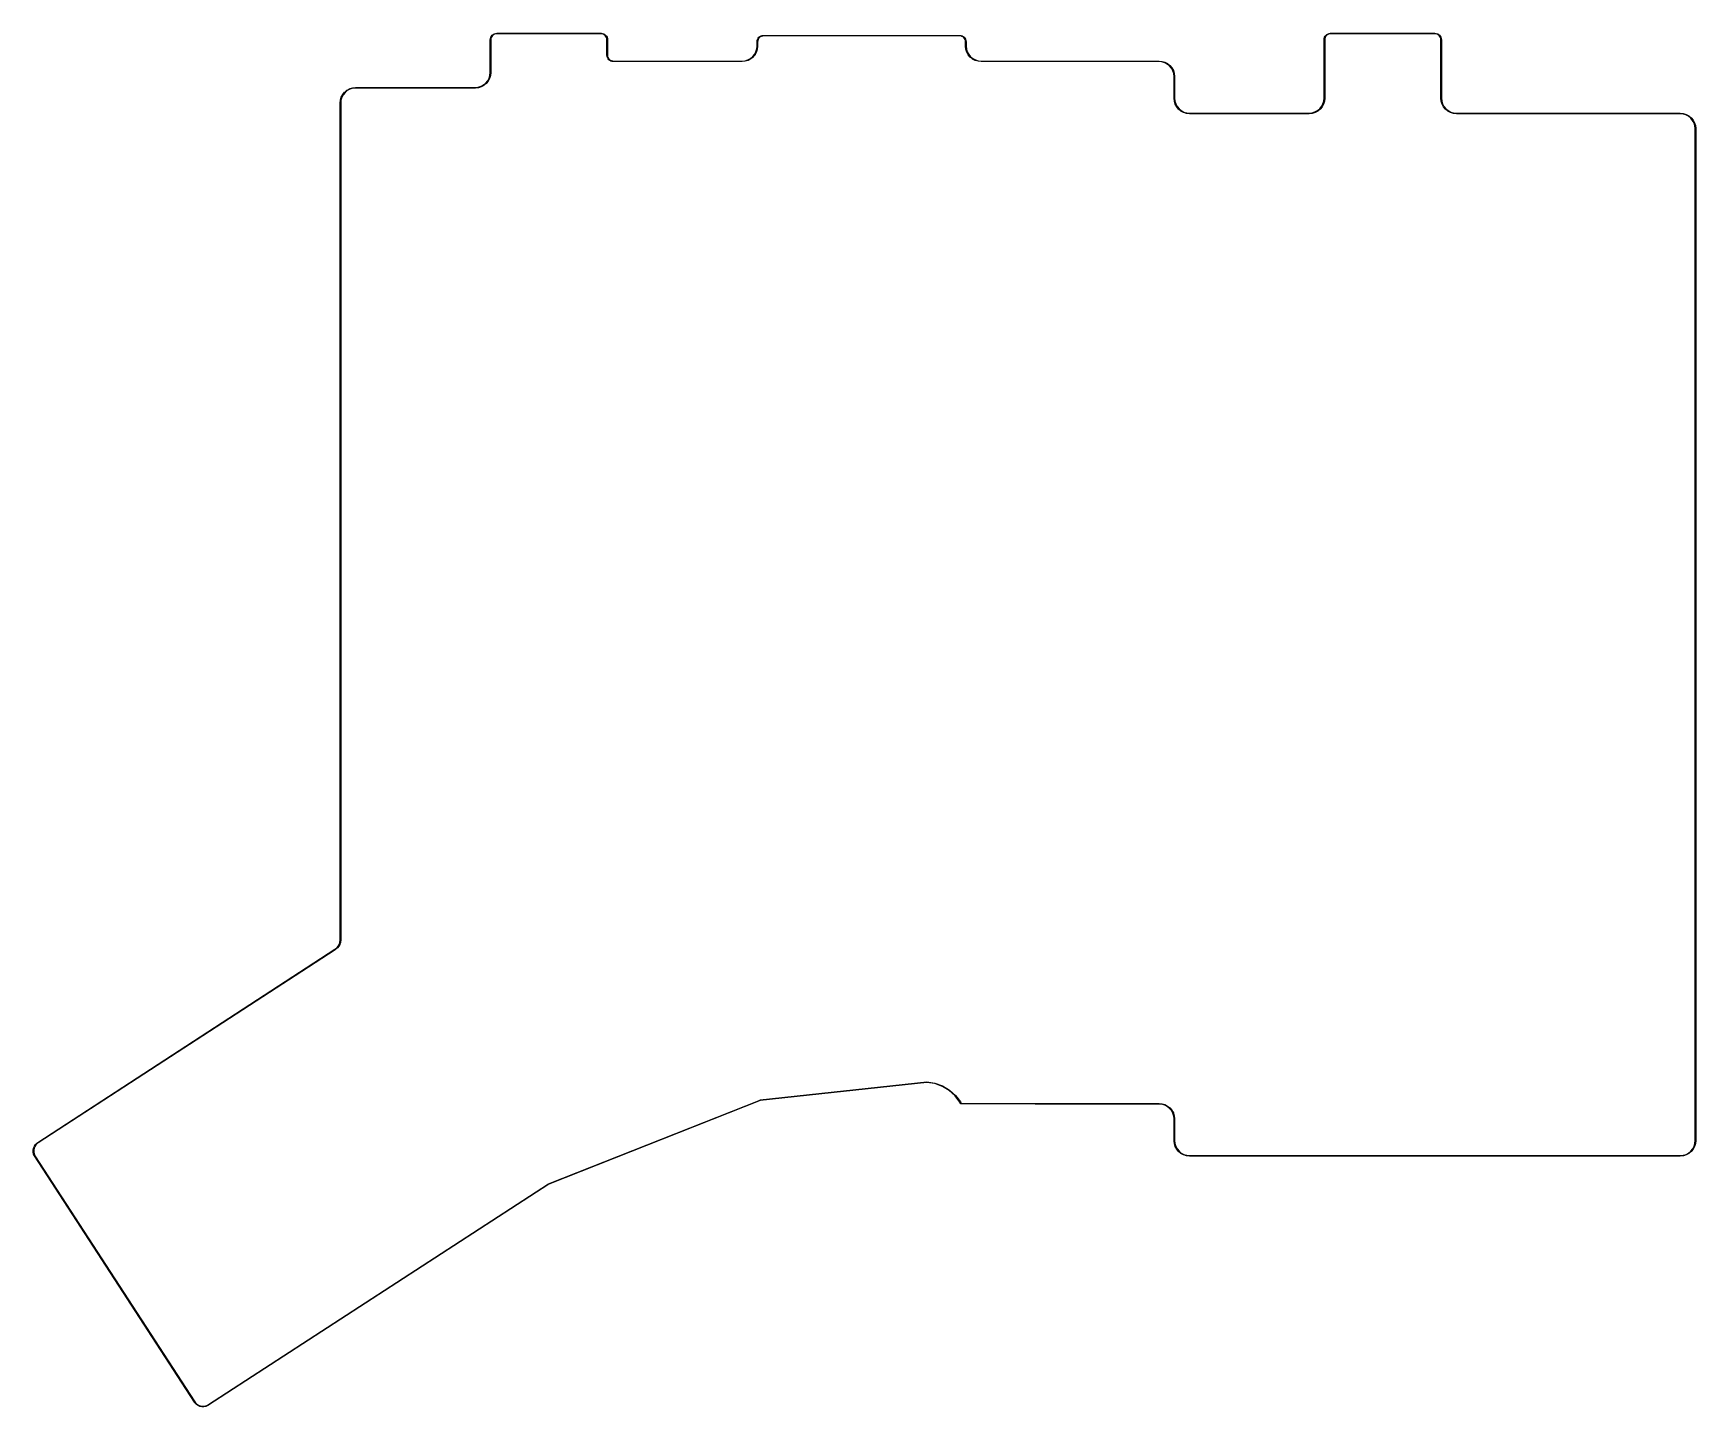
# Model space of a CAD drawing. Extents: x 217 to 369, y -184 to -59.
import ezdxf

# ---------------------------------------------------------------- set-up
doc = ezdxf.new("R2010")
doc.units = 0
doc.layers.add('BLACK', color=7, linetype='CONTINUOUS')

msp = doc.modelspace()

# ---------------------------------------------------------------- linework, layer by layer
at = {"layer": 'BLACK', "linetype": 'CONTINUOUS'}
for p, q in [((258.686, -59.3178), (258.718, -59.211)), ((258.718, -59.2107), (258.719, -59.2085)), ((258.718, -59.211), (258.718, -59.2107)), ((258.719, -59.2085), (258.72, -59.2065)), ((258.72, -59.2065), (258.772, -59.108)), ((258.765, -59.2278), (258.735, -59.3299)), ((258.815, -59.1336), (258.765, -59.2278)), ((258.772, -59.108), (258.773, -59.1077)), ((258.773, -59.1077), (258.774, -59.1058)), ((258.774, -59.1058), (258.775, -59.1039)), ((258.775, -59.1039), (258.846, -59.0175)), ((258.883, -59.051), (258.815, -59.1336)), ((258.846, -59.0172), (258.847, -59.0157)), ((258.846, -59.0175), (258.846, -59.0172)), ((258.846, -59.0175), (258.846, -59.0175)), ((258.846, -59.0175), (258.846, -59.0175)), ((258.847, -59.0157), (258.849, -59.014)), ((258.849, -59.014), (258.935, -58.9429)), ((258.965, -58.983), (258.883, -59.051)), ((258.935, -58.9427), (258.937, -58.9415)), ((258.935, -58.9429), (258.935, -58.9427)), ((258.935, -58.9429), (258.935, -58.9429)), ((258.935, -58.9429), (258.935, -58.9429)), ((258.937, -58.9415), (258.939, -58.9402)), ((258.939, -58.9402), (259.037, -58.8872)), ((259.059, -58.9323), (258.965, -58.983)), ((259.037, -58.887), (259.04, -58.8861)), ((259.037, -58.8872), (259.037, -58.887)), ((259.037, -58.8872), (259.037, -58.8872)), ((259.037, -58.8872), (259.037, -58.8872)), ((259.04, -58.8861), (259.042, -58.8853)), ((259.042, -58.8853), (259.148, -58.8523)), ((259.161, -58.9008), (259.059, -58.9323)), ((259.148, -58.8523), (259.149, -58.8522)), ((259.149, -58.8522), (259.151, -58.8518)), ((259.151, -58.8518), (259.153, -58.8513)), ((259.153, -58.8513), (259.264, -58.8397)), ((259.268, -58.8895), (259.161, -58.9008)), ((259.264, -58.8397), (259.264, -58.8396)), ((259.264, -58.8396), (259.265, -58.8396)), ((259.265, -58.8396), (259.266, -58.8395)), ((259.266, -58.8395), (259.269, -58.8395)), ((259.271, -58.8895), (259.268, -58.8895)), ((259.269, -58.8395), (259.269, -58.8395)), ((259.269, -58.8395), (268.797, -58.8395)), ((268.794, -58.8895), (259.271, -58.8895)), ((268.902, -58.9), (268.794, -58.8895)), ((268.797, -58.8395), (268.798, -58.8396)), ((268.798, -58.8396), (268.798, -58.8396)), ((268.798, -58.8396), (268.909, -58.8505)), ((269.004, -58.9308), (268.902, -58.9)), ((268.909, -58.8505), (268.909, -58.8505)), ((268.909, -58.8505), (268.912, -58.851)), ((268.912, -58.851), (268.914, -58.8515)), ((268.914, -58.8515), (269.021, -58.8837)), ((269.098, -58.9809), (269.004, -58.9308)), ((269.021, -58.8837), (269.021, -58.8838)), ((269.021, -58.8838), (269.023, -58.8847)), ((269.023, -58.8847), (269.025, -58.8855)), ((269.025, -58.8855), (269.123, -58.9379)), ((269.18, -59.0483), (269.098, -58.9809)), ((269.123, -58.9379), (269.124, -58.9381)), ((269.124, -58.9381), (269.126, -58.9394)), ((269.126, -58.9394), (269.128, -58.9406)), ((269.128, -58.9406), (269.214, -59.0111)), ((269.248, -59.1305), (269.18, -59.0483)), ((269.214, -59.0111), (269.214, -59.0111)), ((269.214, -59.0111), (269.214, -59.0111)), ((269.214, -59.0111), (269.214, -59.0113)), ((269.214, -59.0113), (269.216, -59.0129)), ((269.216, -59.0129), (269.217, -59.0145)), ((269.217, -59.0145), (269.289, -59.1005)), ((269.299, -59.2243), (269.248, -59.1305)), ((269.289, -59.1005), (269.289, -59.1005)), ((269.289, -59.1005), (269.289, -59.1005)), ((269.289, -59.1005), (269.289, -59.1008)), ((269.289, -59.1008), (269.29, -59.1027)), ((269.29, -59.1027), (269.291, -59.1045)), ((269.291, -59.1045), (269.344, -59.2026)), ((269.331, -59.3261), (269.299, -59.2243)), ((269.344, -59.2026), (269.344, -59.2026)), ((269.344, -59.2026), (269.344, -59.2026)), ((269.344, -59.2026), (269.345, -59.203)), ((269.345, -59.203), (269.345, -59.2051)), ((269.345, -59.2051), (269.346, -59.2071)), ((269.346, -59.2071), (269.379, -59.3137)), ((283.159, -59.2944), (283.23, -59.208)), ((283.267, -59.2415), (283.199, -59.3241)), ((283.23, -59.2077), (283.231, -59.2062)), ((283.23, -59.208), (283.23, -59.2077)), ((283.23, -59.208), (283.23, -59.208)), ((283.23, -59.208), (283.23, -59.208)), ((283.231, -59.2062), (283.233, -59.2045)), ((283.233, -59.2045), (283.319, -59.1334)), ((283.349, -59.1735), (283.267, -59.2415)), ((283.319, -59.1332), (283.321, -59.132)), ((283.319, -59.1334), (283.319, -59.1332)), ((283.319, -59.1334), (283.319, -59.1334)), ((283.319, -59.1334), (283.319, -59.1334)), ((283.321, -59.132), (283.323, -59.1307)), ((283.323, -59.1307), (283.421, -59.0777)), ((283.443, -59.1228), (283.349, -59.1735)), ((283.421, -59.0775), (283.424, -59.0766)), ((283.421, -59.0777), (283.421, -59.0775)), ((283.421, -59.0777), (283.421, -59.0777)), ((283.421, -59.0777), (283.421, -59.0777)), ((283.424, -59.0766), (283.426, -59.0758)), ((283.426, -59.0758), (283.532, -59.0428)), ((283.545, -59.0913), (283.443, -59.1228)), ((283.532, -59.0428), (283.533, -59.0427)), ((283.533, -59.0427), (283.535, -59.0423)), ((283.535, -59.0423), (283.537, -59.0418)), ((283.537, -59.0418), (283.648, -59.0302)), ((283.652, -59.08), (283.545, -59.0913)), ((283.648, -59.0302), (283.648, -59.0301)), ((283.648, -59.0301), (283.649, -59.0301)), ((283.649, -59.0301), (283.65, -59.03)), ((283.65, -59.03), (283.653, -59.03)), ((283.655, -59.08), (283.652, -59.08)), ((283.653, -59.03), (283.653, -59.03)), ((283.653, -59.03), (301.563, -59.03)), ((301.56, -59.08), (283.655, -59.08)), ((301.668, -59.0905), (301.56, -59.08)), ((301.563, -59.03), (301.564, -59.0301)), ((301.564, -59.0301), (301.564, -59.0301)), ((301.564, -59.0301), (301.675, -59.041)), ((301.77, -59.1213), (301.668, -59.0905)), ((301.675, -59.041), (301.675, -59.041)), ((301.675, -59.041), (301.678, -59.0415)), ((301.678, -59.0415), (301.68, -59.042)), ((301.68, -59.042), (301.787, -59.0742)), ((301.864, -59.1714), (301.77, -59.1213)), ((301.787, -59.0742), (301.787, -59.0743)), ((301.787, -59.0743), (301.789, -59.0752)), ((301.789, -59.0752), (301.791, -59.076)), ((301.791, -59.076), (301.889, -59.1284)), ((301.946, -59.2388), (301.864, -59.1714)), ((301.889, -59.1284), (301.89, -59.1286)), ((301.89, -59.1286), (301.892, -59.1299)), ((301.892, -59.1299), (301.894, -59.1311)), ((301.894, -59.1311), (301.98, -59.2016)), ((302.014, -59.321), (301.946, -59.2388)), ((301.98, -59.2016), (301.98, -59.2016)), ((301.98, -59.2016), (301.98, -59.2016)), ((301.98, -59.2016), (301.98, -59.2018)), ((301.98, -59.2018), (301.982, -59.2034)), ((301.982, -59.2034), (301.983, -59.205)), ((301.983, -59.205), (302.055, -59.291)), ((334.886, -59.3178), (334.918, -59.211)), ((334.918, -59.2107), (334.919, -59.2085)), ((334.918, -59.211), (334.918, -59.2107)), ((334.919, -59.2085), (334.92, -59.2065)), ((334.92, -59.2065), (334.972, -59.108)), ((334.965, -59.2278), (334.935, -59.3299)), ((335.015, -59.1336), (334.965, -59.2278)), ((334.972, -59.108), (334.973, -59.1077)), ((334.973, -59.1077), (334.974, -59.1058)), ((334.974, -59.1058), (334.975, -59.1039)), ((334.975, -59.1039), (335.046, -59.0175)), ((335.083, -59.051), (335.015, -59.1336)), ((335.046, -59.0172), (335.047, -59.0157)), ((335.046, -59.0175), (335.046, -59.0172)), ((335.046, -59.0175), (335.046, -59.0175)), ((335.046, -59.0175), (335.046, -59.0175)), ((335.047, -59.0157), (335.049, -59.014)), ((335.049, -59.014), (335.135, -58.9429)), ((335.165, -58.983), (335.083, -59.051)), ((335.135, -58.9427), (335.137, -58.9415)), ((335.135, -58.9429), (335.135, -58.9427)), ((335.135, -58.9429), (335.135, -58.9429)), ((335.135, -58.9429), (335.135, -58.9429)), ((335.137, -58.9415), (335.139, -58.9402)), ((335.139, -58.9402), (335.237, -58.8872)), ((335.259, -58.9323), (335.165, -58.983)), ((335.237, -58.887), (335.24, -58.8861)), ((335.237, -58.8872), (335.237, -58.887)), ((335.237, -58.8872), (335.237, -58.8872)), ((335.237, -58.8872), (335.237, -58.8872)), ((335.24, -58.8861), (335.242, -58.8853)), ((335.242, -58.8853), (335.348, -58.8523)), ((335.361, -58.9008), (335.259, -58.9323)), ((335.348, -58.8523), (335.349, -58.8522)), ((335.349, -58.8522), (335.351, -58.8518)), ((335.351, -58.8518), (335.353, -58.8513)), ((335.353, -58.8513), (335.464, -58.8397)), ((335.468, -58.8895), (335.361, -58.9008)), ((335.464, -58.8397), (335.464, -58.8396)), ((335.464, -58.8396), (335.465, -58.8396)), ((335.465, -58.8396), (335.466, -58.8395)), ((335.466, -58.8395), (335.469, -58.8395)), ((335.471, -58.8895), (335.468, -58.8895)), ((335.469, -58.8395), (335.469, -58.8395)), ((335.469, -58.8395), (344.997, -58.8395)), ((344.994, -58.8895), (335.471, -58.8895)), ((345.102, -58.9), (344.994, -58.8895)), ((344.997, -58.8395), (344.998, -58.8396)), ((344.998, -58.8396), (344.998, -58.8396)), ((344.998, -58.8396), (345.109, -58.8505)), ((345.204, -58.9308), (345.102, -58.9)), ((345.109, -58.8505), (345.109, -58.8505)), ((345.109, -58.8505), (345.112, -58.851)), ((345.112, -58.851), (345.114, -58.8515)), ((345.114, -58.8515), (345.221, -58.8837)), ((345.298, -58.9809), (345.204, -58.9308)), ((345.221, -58.8837), (345.221, -58.8838)), ((345.221, -58.8838), (345.223, -58.8847)), ((345.223, -58.8847), (345.225, -58.8855)), ((345.225, -58.8855), (345.323, -58.9379)), ((345.38, -59.0483), (345.298, -58.9809)), ((345.323, -58.9379), (345.324, -58.9381)), ((345.324, -58.9381), (345.326, -58.9394)), ((345.326, -58.9394), (345.328, -58.9406)), ((345.328, -58.9406), (345.414, -59.0111)), ((345.448, -59.1305), (345.38, -59.0483)), ((345.414, -59.0111), (345.414, -59.0111)), ((345.414, -59.0111), (345.414, -59.0111)), ((345.414, -59.0111), (345.414, -59.0113)), ((345.414, -59.0113), (345.416, -59.0129)), ((345.416, -59.0129), (345.417, -59.0145)), ((345.417, -59.0145), (345.489, -59.1005)), ((345.499, -59.2243), (345.448, -59.1305)), ((345.489, -59.1005), (345.489, -59.1005)), ((345.489, -59.1005), (345.489, -59.1005)), ((345.489, -59.1005), (345.489, -59.1008)), ((345.489, -59.1008), (345.49, -59.1027)), ((345.49, -59.1027), (345.491, -59.1045)), ((345.491, -59.1045), (345.544, -59.2026)), ((345.531, -59.3261), (345.499, -59.2243)), ((345.544, -59.2026), (345.544, -59.2026)), ((345.544, -59.2026), (345.544, -59.2026)), ((345.544, -59.2026), (345.545, -59.203)), ((345.545, -59.203), (345.545, -59.2051)), ((345.545, -59.2051), (345.546, -59.2071)), ((345.546, -59.2071), (345.579, -59.3137)), ((258.674, -59.4336), (258.685, -59.3226)), ((258.674, -59.4348), (258.674, -59.4336)), ((258.674, -59.4336), (258.674, -59.4336)), ((258.674, -62.4193), (258.674, -59.4348)), ((258.685, -59.3222), (258.686, -59.32)), ((258.685, -59.3226), (258.685, -59.3222)), ((258.686, -59.32), (258.686, -59.3178)), ((258.735, -59.3299), (258.724, -59.4372)), ((258.724, -59.4372), (258.724, -62.4217)), ((269.342, -59.4334), (269.331, -59.3261)), ((269.342, -59.4361), (269.342, -59.4334)), ((269.342, -60.8342), (269.342, -59.4361)), ((269.342, -59.4361), (269.342, -59.4361)), ((269.379, -59.3137), (269.379, -59.314)), ((269.379, -59.314), (269.38, -59.3163)), ((269.38, -59.3163), (269.38, -59.3185)), ((269.38, -59.3185), (269.392, -59.4294)), ((269.392, -59.4294), (269.392, -59.4297)), ((269.392, -59.4297), (269.392, -59.4308)), ((269.392, -59.4308), (269.392, -59.4319)), ((269.392, -59.4319), (269.392, -59.4347)), ((269.392, -59.4347), (269.392, -59.4348)), ((269.392, -59.4348), (269.392, -60.8329)), ((282.659, -60.9742), (282.829, -60.7667)), ((282.829, -60.7667), (282.954, -60.5303)), ((283, -60.5516), (282.872, -60.7923)), ((282.954, -60.5303), (283.032, -60.274)), ((283.001, -60.5495), (283, -60.5516)), ((283.002, -60.5471), (283.001, -60.5474)), ((283.001, -60.5474), (283.001, -60.5495)), ((283.08, -60.2861), (283.002, -60.5471)), ((283.032, -60.274), (283.058, -60.0063)), ((283.058, -59.6241), (283.069, -59.5131)), ((283.058, -59.6253), (283.058, -59.6241)), ((283.058, -59.6241), (283.058, -59.6241)), ((283.058, -60.0063), (283.058, -59.6253)), ((283.069, -59.5127), (283.07, -59.5105)), ((283.069, -59.5131), (283.069, -59.5127)), ((283.07, -59.5083), (283.102, -59.4015)), ((283.07, -59.5105), (283.07, -59.5083)), ((283.081, -60.2839), (283.08, -60.2861)), ((283.108, -60.0099), (283.081, -60.2813)), ((283.081, -60.2813), (283.081, -60.2816)), ((283.081, -60.2816), (283.081, -60.2839)), ((283.102, -59.4012), (283.103, -59.399)), ((283.102, -59.4015), (283.102, -59.4012)), ((283.103, -59.399), (283.104, -59.397)), ((283.104, -59.397), (283.156, -59.2985)), ((283.119, -59.5204), (283.108, -59.6277)), ((283.108, -59.6277), (283.108, -60.0087)), ((283.108, -60.0087), (283.108, -60.0099)), ((283.108, -60.0099), (283.108, -60.0099)), ((283.149, -59.4183), (283.119, -59.5204)), ((283.199, -59.3241), (283.149, -59.4183)), ((283.156, -59.2985), (283.157, -59.2982)), ((283.157, -59.2982), (283.158, -59.2963)), ((283.158, -59.2963), (283.159, -59.2944)), ((302.065, -59.4148), (302.014, -59.321)), ((302.055, -59.291), (302.055, -59.291)), ((302.055, -59.291), (302.055, -59.291)), ((302.055, -59.291), (302.055, -59.2913)), ((302.055, -59.2913), (302.056, -59.2932)), ((302.056, -59.2932), (302.057, -59.295)), ((302.057, -59.295), (302.11, -59.3931)), ((302.097, -59.5166), (302.065, -59.4148)), ((302.108, -59.6239), (302.097, -59.5166)), ((302.108, -59.6266), (302.108, -59.6239)), ((302.108, -60.0072), (302.108, -59.6266)), ((302.108, -60.0076), (302.108, -60.0072)), ((302.108, -60.0079), (302.108, -60.0076)), ((302.108, -60.0087), (302.108, -60.0079)), ((302.108, -60.0173), (302.108, -60.0087)), ((302.108, -60.0087), (302.108, -60.0087)), ((302.108, -60.0184), (302.108, -60.0173)), ((302.108, -60.0195), (302.108, -60.0184)), ((302.108, -60.0199), (302.108, -60.0195)), ((302.137, -60.291), (302.108, -60.0199)), ((302.11, -59.3931), (302.11, -59.3931)), ((302.11, -59.3931), (302.11, -59.3931)), ((302.11, -59.3931), (302.111, -59.3935)), ((302.111, -59.3935), (302.111, -59.3956)), ((302.111, -59.3956), (302.112, -59.3976)), ((302.112, -59.3976), (302.145, -59.5042)), ((302.137, -60.2932), (302.137, -60.291)), ((302.138, -60.2955), (302.137, -60.2932)), ((302.138, -60.2958), (302.138, -60.2955)), ((302.218, -60.5563), (302.138, -60.2958)), ((302.145, -59.5042), (302.145, -59.5045)), ((302.145, -59.5045), (302.146, -59.5068)), ((302.146, -59.5068), (302.146, -59.509)), ((302.146, -59.509), (302.158, -59.6199)), ((302.158, -59.6199), (302.158, -59.6202)), ((302.158, -59.6202), (302.158, -59.6213)), ((302.158, -59.6213), (302.158, -59.6224)), ((302.158, -59.6224), (302.158, -59.6252)), ((302.158, -59.6252), (302.158, -59.6253)), ((302.158, -59.6253), (302.158, -60.0074)), ((302.158, -60.0074), (302.158, -60.0159)), ((302.158, -60.0159), (302.186, -60.2834)), ((302.186, -60.2834), (302.265, -60.5391)), ((302.219, -60.5583), (302.218, -60.5563)), ((302.22, -60.5604), (302.219, -60.5583)), ((302.22, -60.5607), (302.22, -60.5604)), ((302.35, -60.8006), (302.22, -60.5607)), ((302.265, -60.5391), (302.393, -60.7746)), ((334.874, -59.4336), (334.885, -59.3226)), ((334.874, -59.4348), (334.874, -59.4336)), ((334.874, -59.4336), (334.874, -59.4336)), ((334.874, -64.7688), (334.874, -59.4348)), ((334.885, -59.3222), (334.886, -59.32)), ((334.885, -59.3226), (334.885, -59.3222)), ((334.886, -59.32), (334.886, -59.3178)), ((334.935, -59.3299), (334.924, -59.4372)), ((334.924, -59.4372), (334.924, -64.7712)), ((345.542, -59.4334), (345.531, -59.3261)), ((345.542, -59.4361), (345.542, -59.4334)), ((345.542, -64.7712), (345.542, -59.4361)), ((345.542, -59.4361), (345.542, -59.4361)), ((345.579, -59.3137), (345.579, -59.314)), ((345.579, -59.314), (345.58, -59.3163)), ((345.58, -59.3163), (345.58, -59.3185)), ((345.58, -59.3185), (345.592, -59.4294)), ((345.592, -59.4294), (345.592, -59.4297)), ((345.592, -59.4297), (345.592, -59.4308)), ((345.592, -59.4308), (345.592, -59.4319)), ((345.592, -59.4319), (345.592, -59.4347)), ((345.592, -59.4347), (345.592, -59.4348)), ((345.592, -59.4348), (345.592, -64.7699)), ((269.342, -60.8343), (269.342, -60.8342)), ((269.342, -60.8371), (269.342, -60.8343)), ((269.342, -60.8382), (269.342, -60.8371)), ((269.342, -60.8393), (269.342, -60.8382)), ((269.342, -60.8396), (269.342, -60.8393)), ((269.354, -60.9505), (269.342, -60.8396)), ((269.354, -60.9527), (269.354, -60.9505)), ((269.355, -60.955), (269.354, -60.9527)), ((269.355, -60.9553), (269.355, -60.955)), ((269.388, -61.0619), (269.355, -60.9553)), ((269.389, -61.0639), (269.388, -61.0619)), ((269.389, -61.066), (269.389, -61.0639)), ((269.39, -61.0664), (269.389, -61.066)), ((269.443, -61.1645), (269.39, -61.0664)), ((269.392, -60.8329), (269.392, -60.8356)), ((269.392, -60.8356), (269.403, -60.9429)), ((269.403, -60.9429), (269.435, -61.0447)), ((269.435, -61.0447), (269.486, -61.1385)), ((269.444, -61.1663), (269.443, -61.1645)), ((269.445, -61.1682), (269.444, -61.1663)), ((269.445, -61.1685), (269.445, -61.1682)), ((269.517, -61.2545), (269.445, -61.1685)), ((269.486, -61.1385), (269.553, -61.2207)), ((269.518, -61.256), (269.517, -61.2545)), ((269.52, -61.2577), (269.518, -61.256)), ((269.52, -61.2579), (269.52, -61.2577)), ((269.606, -61.3284), (269.52, -61.2579)), ((269.553, -61.2207), (269.636, -61.2881)), ((269.608, -61.3296), (269.606, -61.3284)), ((269.61, -61.3309), (269.608, -61.3296)), ((269.611, -61.3311), (269.61, -61.3309)), ((269.709, -61.3835), (269.611, -61.3311)), ((269.636, -61.2881), (269.73, -61.3382)), ((269.711, -61.3843), (269.709, -61.3835)), ((269.713, -61.3852), (269.711, -61.3843)), ((269.713, -61.3853), (269.713, -61.3852)), ((269.82, -61.4175), (269.713, -61.3853)), ((269.73, -61.3382), (269.832, -61.369)), ((269.822, -61.418), (269.82, -61.4175)), ((269.825, -61.4185), (269.822, -61.418)), ((269.936, -61.4294), (269.825, -61.4185)), ((269.825, -61.4185), (269.825, -61.4185)), ((269.832, -61.369), (269.94, -61.3795)), ((269.937, -61.4295), (269.936, -61.4294)), ((269.936, -61.4294), (269.936, -61.4294)), ((281.687, -61.4295), (269.937, -61.4295)), ((269.94, -61.3795), (281.686, -61.3795)), ((281.686, -61.3795), (281.694, -61.3795)), ((281.696, -61.4295), (281.687, -61.4295)), ((281.687, -61.4295), (281.687, -61.4295)), ((281.694, -61.3795), (281.962, -61.3514)), ((281.697, -61.4294), (281.696, -61.4295)), ((281.698, -61.4294), (281.697, -61.4294)), ((281.97, -61.4008), (281.698, -61.4293)), ((281.698, -61.4293), (281.698, -61.4294)), ((281.962, -61.3514), (282.218, -61.2722)), ((281.972, -61.4004), (281.97, -61.4008)), ((281.974, -61.3999), (281.972, -61.4004)), ((282.235, -61.3192), (281.974, -61.3998)), ((281.974, -61.3998), (281.974, -61.3999)), ((282.218, -61.2722), (282.453, -61.1448)), ((282.237, -61.3184), (282.235, -61.3192)), ((282.239, -61.3175), (282.237, -61.3184)), ((282.479, -61.1877), (282.239, -61.3173)), ((282.239, -61.3173), (282.239, -61.3175)), ((282.453, -61.1448), (282.659, -60.9742)), ((282.481, -61.1864), (282.479, -61.1877)), ((282.483, -61.1851), (282.481, -61.1864)), ((282.693, -61.0111), (282.483, -61.1849)), ((282.483, -61.1849), (282.483, -61.1851)), ((282.695, -61.0096), (282.693, -61.0111)), ((282.696, -61.0079), (282.695, -61.0096)), ((282.697, -61.0077), (282.696, -61.0079)), ((282.869, -60.7964), (282.697, -61.0077)), ((282.87, -60.7945), (282.869, -60.7964)), ((282.871, -60.7926), (282.87, -60.7945)), ((282.872, -60.7923), (282.871, -60.7926)), ((302.351, -60.8025), (302.35, -60.8006)), ((302.352, -60.8044), (302.351, -60.8025)), ((302.353, -60.8046), (302.352, -60.8044)), ((302.526, -61.0147), (302.353, -60.8046)), ((302.393, -60.7746), (302.563, -60.9809)), ((302.528, -61.0163), (302.526, -61.0147)), ((302.53, -61.0179), (302.528, -61.0163)), ((302.53, -61.0181), (302.53, -61.0179)), ((302.741, -61.1905), (302.53, -61.0181)), ((302.563, -60.9809), (302.771, -61.1502)), ((302.743, -61.1917), (302.741, -61.1905)), ((302.745, -61.193), (302.743, -61.1917)), ((302.745, -61.1932), (302.745, -61.193)), ((302.986, -61.3212), (302.745, -61.1932)), ((302.771, -61.1502), (303.007, -61.2759)), ((302.988, -61.322), (302.986, -61.3212)), ((302.99, -61.3229), (302.988, -61.322)), ((302.99, -61.323), (302.99, -61.3229)), ((303.251, -61.4018), (302.99, -61.323)), ((303.007, -61.2759), (303.264, -61.3533)), ((303.254, -61.4023), (303.251, -61.4018)), ((303.256, -61.4027), (303.254, -61.4023)), ((303.256, -61.4028), (303.256, -61.4027)), ((303.528, -61.4294), (303.256, -61.4028)), ((303.264, -61.3533), (303.531, -61.3795)), ((303.529, -61.4295), (303.528, -61.4294)), ((303.528, -61.4294), (303.528, -61.4294)), ((319.785, -61.4295), (303.529, -61.4295)), ((303.531, -61.3795), (319.787, -61.3795)), ((320.052, -61.4557), (319.785, -61.4295)), ((319.787, -61.3795), (319.788, -61.3796)), ((319.788, -61.3796), (319.788, -61.3796)), ((319.788, -61.3796), (320.06, -61.4062)), ((320.309, -61.5331), (320.052, -61.4557)), ((320.06, -61.4062), (320.06, -61.4063)), ((320.06, -61.4063), (320.062, -61.4067)), ((320.062, -61.4067), (320.065, -61.4072)), ((320.065, -61.4072), (320.326, -61.486)), ((320.545, -61.6588), (320.309, -61.5331)), ((320.326, -61.486), (320.326, -61.4861)), ((320.326, -61.4861), (320.328, -61.487)), ((320.328, -61.487), (320.33, -61.4878)), ((320.33, -61.4878), (320.571, -61.6158)), ((320.753, -61.8281), (320.545, -61.6588)), ((320.571, -61.6158), (320.571, -61.616)), ((320.571, -61.616), (320.573, -61.6173)), ((320.573, -61.6173), (320.575, -61.6185)), ((320.575, -61.6185), (320.786, -61.7909)), ((320.923, -62.0344), (320.753, -61.8281)), ((320.786, -61.7909), (320.786, -61.7909)), ((320.786, -61.7909), (320.786, -61.7909)), ((320.786, -61.7909), (320.786, -61.7911)), ((320.786, -61.7911), (320.788, -61.7927)), ((320.788, -61.7927), (320.79, -61.7943)), ((320.79, -61.7943), (320.963, -62.0044)), ((321.051, -62.2699), (320.923, -62.0344)), ((320.963, -62.0044), (320.964, -62.0046)), ((320.964, -62.0046), (320.965, -62.0066)), ((320.965, -62.0066), (320.966, -62.0084)), ((320.966, -62.0084), (321.096, -62.2482)), ((321.13, -62.5256), (321.051, -62.2699)), ((321.096, -62.2482), (321.096, -62.2482)), ((321.096, -62.2482), (321.096, -62.2483)), ((321.096, -62.2483), (321.096, -62.2486)), ((321.096, -62.2486), (321.097, -62.2507)), ((321.097, -62.2507), (321.098, -62.2527)), ((321.098, -62.2527), (321.178, -62.5132)), ((246.096, -63.8212), (246.368, -63.7927)), ((246.368, -63.7927), (246.368, -63.7926)), ((246.368, -63.7926), (246.369, -63.7926)), ((246.369, -63.7926), (246.37, -63.7925)), ((246.37, -63.7925), (246.379, -63.7925)), ((246.379, -63.7925), (246.379, -63.7925)), ((246.379, -63.7925), (257.302, -63.7925)), ((257.302, -63.7925), (257.31, -63.7925)), ((257.31, -63.7925), (257.578, -63.7644)), ((257.578, -63.7644), (257.834, -63.6852)), ((257.851, -63.7322), (257.59, -63.8128)), ((257.834, -63.6852), (258.069, -63.5578)), ((257.853, -63.7314), (257.851, -63.7322)), ((257.855, -63.7305), (257.853, -63.7314)), ((258.095, -63.6007), (257.855, -63.7303)), ((257.855, -63.7303), (257.855, -63.7305)), ((258.069, -63.5578), (258.275, -63.3872)), ((258.097, -63.5994), (258.095, -63.6007)), ((258.099, -63.5981), (258.097, -63.5994)), ((258.309, -63.4241), (258.099, -63.5979)), ((258.099, -63.5979), (258.099, -63.5981)), ((258.275, -63.3872), (258.445, -63.1797)), ((258.311, -63.4226), (258.309, -63.4241)), ((258.312, -63.4209), (258.311, -63.4226)), ((258.313, -63.4207), (258.312, -63.4209)), ((258.485, -63.2094), (258.313, -63.4207)), ((258.445, -63.1797), (258.57, -62.9433)), ((258.486, -63.2075), (258.485, -63.2094)), ((258.487, -63.2056), (258.486, -63.2075)), ((258.488, -63.2053), (258.487, -63.2056)), ((258.616, -62.9646), (258.488, -63.2053)), ((258.57, -62.9433), (258.648, -62.687)), ((258.617, -62.9625), (258.616, -62.9646)), ((258.618, -62.9601), (258.617, -62.9604)), ((258.617, -62.9604), (258.617, -62.9625)), ((258.696, -62.6991), (258.618, -62.9601)), ((258.648, -62.687), (258.674, -62.4193)), ((258.697, -62.6969), (258.696, -62.6991)), ((258.724, -62.4229), (258.697, -62.6943)), ((258.697, -62.6943), (258.697, -62.6946)), ((258.697, -62.6946), (258.697, -62.6969)), ((258.724, -62.4217), (258.724, -62.4229)), ((258.724, -62.4229), (258.724, -62.4229)), ((321.158, -62.7931), (321.13, -62.5256)), ((321.158, -62.8016), (321.158, -62.7931)), ((321.158, -64.7697), (321.158, -62.8016)), ((321.178, -62.5132), (321.178, -62.5135)), ((321.178, -62.5135), (321.179, -62.5158)), ((321.179, -62.5158), (321.179, -62.518)), ((321.179, -62.518), (321.208, -62.7891)), ((321.208, -62.7891), (321.208, -62.7895)), ((321.208, -62.7895), (321.208, -62.7906)), ((321.208, -62.7906), (321.208, -62.7917)), ((321.208, -62.7917), (321.208, -62.8002)), ((321.208, -62.8002), (321.208, -62.8003)), ((321.208, -62.8003), (321.208, -64.7699)), ((244.958, -65.2121), (244.985, -64.9407)), ((244.958, -65.2133), (244.958, -65.2121)), ((244.958, -65.2121), (244.958, -65.2121)), ((244.958, -141.718), (244.958, -65.2133)), ((244.985, -64.9381), (244.986, -64.9359)), ((244.985, -64.9404), (244.985, -64.9381)), ((244.985, -64.9407), (244.985, -64.9404)), ((244.986, -64.9359), (245.064, -64.6749)), ((245.034, -64.948), (245.008, -65.2157)), ((245.008, -65.2157), (245.008, -141.72)), ((245.112, -64.6917), (245.034, -64.948)), ((245.064, -64.6749), (245.065, -64.6746)), ((245.065, -64.6725), (245.066, -64.6704)), ((245.065, -64.6746), (245.065, -64.6725)), ((245.066, -64.6704), (245.194, -64.4297)), ((245.237, -64.4553), (245.112, -64.6917)), ((245.194, -64.4297), (245.195, -64.4294)), ((245.195, -64.4294), (245.196, -64.4275)), ((245.196, -64.4275), (245.197, -64.4256)), ((245.197, -64.4256), (245.369, -64.2143)), ((245.407, -64.2478), (245.237, -64.4553)), ((245.369, -64.2143), (245.37, -64.2141)), ((245.369, -64.2143), (245.369, -64.2143)), ((245.369, -64.2143), (245.369, -64.2143)), ((245.37, -64.2141), (245.371, -64.2125)), ((245.371, -64.2125), (245.373, -64.2109)), ((245.373, -64.2109), (245.583, -64.0371)), ((245.613, -64.0772), (245.407, -64.2478)), ((245.583, -64.0369), (245.585, -64.0356)), ((245.583, -64.0371), (245.583, -64.0369)), ((245.585, -64.0356), (245.587, -64.0343)), ((245.587, -64.0343), (245.827, -63.9047)), ((245.848, -63.9498), (245.613, -64.0772)), ((245.827, -63.9045), (245.829, -63.9036)), ((245.827, -63.9047), (245.827, -63.9045)), ((245.827, -63.9047), (245.827, -63.9047)), ((245.827, -63.9047), (245.827, -63.9047)), ((245.829, -63.9036), (245.831, -63.9028)), ((245.831, -63.9028), (246.092, -63.8222)), ((246.104, -63.8706), (245.848, -63.9498)), ((246.092, -63.822), (246.094, -63.8216)), ((246.092, -63.8222), (246.092, -63.822)), ((246.094, -63.8216), (246.096, -63.8212)), ((246.372, -63.8425), (246.104, -63.8706)), ((246.38, -63.8425), (246.372, -63.8425)), ((257.303, -63.8425), (246.38, -63.8425)), ((257.312, -63.8425), (257.303, -63.8425)), ((257.303, -63.8425), (257.303, -63.8425)), ((257.313, -63.8424), (257.312, -63.8425)), ((257.314, -63.8424), (257.313, -63.8424)), ((257.586, -63.8138), (257.314, -63.8423)), ((257.314, -63.8423), (257.314, -63.8424)), ((257.588, -63.8134), (257.586, -63.8138)), ((257.59, -63.8129), (257.588, -63.8134)), ((257.59, -63.8128), (257.59, -63.8129)), ((321.158, -64.7701), (321.158, -64.7697)), ((321.158, -64.7704), (321.158, -64.7701)), ((321.158, -64.7712), (321.158, -64.7704)), ((321.158, -64.7798), (321.158, -64.7712)), ((321.158, -64.7712), (321.158, -64.7712)), ((321.158, -64.7809), (321.158, -64.7798)), ((321.158, -64.782), (321.158, -64.7809)), ((321.158, -64.7824), (321.158, -64.782)), ((321.187, -65.0535), (321.158, -64.7824)), ((321.187, -65.0557), (321.187, -65.0535)), ((321.188, -65.058), (321.187, -65.0557)), ((321.188, -65.0583), (321.188, -65.058)), ((321.268, -65.3188), (321.188, -65.0583)), ((321.208, -64.7699), (321.208, -64.7784)), ((321.208, -64.7784), (321.236, -65.0459)), ((321.236, -65.0459), (321.315, -65.3016)), ((321.269, -65.3208), (321.268, -65.3188)), ((321.27, -65.3229), (321.269, -65.3208)), ((321.27, -65.3233), (321.27, -65.3229)), ((321.4, -65.5631), (321.27, -65.3233)), ((321.315, -65.3016), (321.443, -65.5371)), ((334.645, -65.5292), (334.77, -65.2928)), ((334.816, -65.3141), (334.688, -65.5548)), ((334.77, -65.2928), (334.848, -65.0365)), ((334.817, -65.312), (334.816, -65.3141)), ((334.818, -65.3096), (334.817, -65.3099)), ((334.817, -65.3099), (334.817, -65.312)), ((334.896, -65.0486), (334.818, -65.3096)), ((334.848, -65.0365), (334.874, -64.7688)), ((334.897, -65.0464), (334.896, -65.0486)), ((334.924, -64.7724), (334.897, -65.0438)), ((334.897, -65.0438), (334.897, -65.0441)), ((334.897, -65.0441), (334.897, -65.0464)), ((334.924, -64.7712), (334.924, -64.7724)), ((334.924, -64.7724), (334.924, -64.7724)), ((345.542, -64.7713), (345.542, -64.7712)), ((345.542, -64.7798), (345.542, -64.7713)), ((345.542, -64.7809), (345.542, -64.7798)), ((345.542, -64.782), (345.542, -64.7809)), ((345.542, -64.7824), (345.542, -64.782)), ((345.571, -65.0535), (345.542, -64.7824)), ((345.571, -65.0557), (345.571, -65.0535)), ((345.572, -65.058), (345.571, -65.0557)), ((345.572, -65.0583), (345.572, -65.058)), ((345.652, -65.3188), (345.572, -65.0583)), ((345.592, -64.7699), (345.592, -64.7784)), ((345.592, -64.7784), (345.62, -65.0459)), ((345.62, -65.0459), (345.699, -65.3016)), ((345.653, -65.3208), (345.652, -65.3188)), ((345.654, -65.3229), (345.653, -65.3208)), ((345.654, -65.3233), (345.654, -65.3229)), ((345.784, -65.5631), (345.654, -65.3233)), ((345.699, -65.3016), (345.827, -65.5371)), ((321.401, -65.565), (321.4, -65.5631)), ((321.402, -65.5669), (321.401, -65.565)), ((321.403, -65.5671), (321.402, -65.5669)), ((321.576, -65.7772), (321.403, -65.5671)), ((321.443, -65.5371), (321.613, -65.7434)), ((321.578, -65.7788), (321.576, -65.7772)), ((321.58, -65.7804), (321.578, -65.7788)), ((321.58, -65.7806), (321.58, -65.7804)), ((321.791, -65.953), (321.58, -65.7806)), ((321.613, -65.7434), (321.821, -65.9127)), ((321.793, -65.9542), (321.791, -65.953)), ((321.795, -65.9555), (321.793, -65.9542)), ((321.795, -65.9557), (321.795, -65.9555)), ((322.036, -66.0837), (321.795, -65.9557)), ((321.821, -65.9127), (322.057, -66.0384)), ((322.038, -66.0845), (322.036, -66.0837)), ((322.04, -66.0854), (322.038, -66.0845)), ((322.04, -66.0855), (322.04, -66.0854)), ((322.301, -66.1643), (322.04, -66.0855)), ((322.057, -66.0384), (322.314, -66.1158)), ((322.304, -66.1648), (322.301, -66.1643)), ((322.306, -66.1652), (322.304, -66.1648)), ((322.306, -66.1653), (322.306, -66.1652)), ((322.578, -66.1919), (322.306, -66.1653)), ((322.314, -66.1158), (322.581, -66.142)), ((322.578, -66.1919), (322.578, -66.1919)), ((322.579, -66.192), (322.578, -66.1919)), ((333.503, -66.192), (322.579, -66.192)), ((322.581, -66.142), (333.502, -66.142)), ((333.502, -66.142), (333.51, -66.142)), ((333.512, -66.192), (333.503, -66.192)), ((333.503, -66.192), (333.503, -66.192)), ((333.51, -66.142), (333.778, -66.1139)), ((333.513, -66.1919), (333.512, -66.192)), ((333.514, -66.1919), (333.513, -66.1919)), ((333.786, -66.1633), (333.514, -66.1918)), ((333.514, -66.1918), (333.514, -66.1919)), ((333.778, -66.1139), (334.034, -66.0347)), ((333.788, -66.1629), (333.786, -66.1633)), ((333.79, -66.1624), (333.788, -66.1629)), ((334.051, -66.0817), (333.79, -66.1623)), ((333.79, -66.1623), (333.79, -66.1624)), ((334.034, -66.0347), (334.269, -65.9073)), ((334.053, -66.0809), (334.051, -66.0817)), ((334.055, -66.08), (334.053, -66.0809)), ((334.295, -65.9502), (334.055, -66.0798)), ((334.055, -66.0798), (334.055, -66.08)), ((334.269, -65.9073), (334.475, -65.7367)), ((334.297, -65.9489), (334.295, -65.9502)), ((334.299, -65.9476), (334.297, -65.9489)), ((334.509, -65.7736), (334.299, -65.9474)), ((334.299, -65.9474), (334.299, -65.9476)), ((334.475, -65.7367), (334.645, -65.5292)), ((334.511, -65.7721), (334.509, -65.7736)), ((334.512, -65.7704), (334.511, -65.7721)), ((334.513, -65.7702), (334.512, -65.7704)), ((334.685, -65.5589), (334.513, -65.7702)), ((334.686, -65.557), (334.685, -65.5589)), ((334.687, -65.5551), (334.686, -65.557)), ((334.688, -65.5548), (334.687, -65.5551)), ((345.785, -65.565), (345.784, -65.5631)), ((345.786, -65.5669), (345.785, -65.565)), ((345.787, -65.5671), (345.786, -65.5669)), ((345.96, -65.7772), (345.787, -65.5671)), ((345.827, -65.5371), (345.997, -65.7434)), ((345.962, -65.7788), (345.96, -65.7772)), ((345.964, -65.7804), (345.962, -65.7788)), ((345.964, -65.7806), (345.964, -65.7804)), ((346.175, -65.953), (345.964, -65.7806)), ((345.997, -65.7434), (346.205, -65.9127)), ((346.177, -65.9542), (346.175, -65.953)), ((346.179, -65.9555), (346.177, -65.9542)), ((346.179, -65.9557), (346.179, -65.9555)), ((346.42, -66.0837), (346.179, -65.9557)), ((346.205, -65.9127), (346.441, -66.0384)), ((346.422, -66.0845), (346.42, -66.0837)), ((346.424, -66.0854), (346.422, -66.0845)), ((346.424, -66.0855), (346.424, -66.0854)), ((346.685, -66.1643), (346.424, -66.0855)), ((346.441, -66.0384), (346.698, -66.1158)), ((346.688, -66.1648), (346.685, -66.1643)), ((346.69, -66.1652), (346.688, -66.1648)), ((346.69, -66.1653), (346.69, -66.1652)), ((346.962, -66.1919), (346.69, -66.1653)), ((346.698, -66.1158), (346.965, -66.142)), ((346.963, -66.192), (346.962, -66.1919)), ((346.962, -66.1919), (346.962, -66.1919)), ((367.41, -66.192), (346.963, -66.192)), ((346.965, -66.142), (367.412, -66.142)), ((367.677, -66.2182), (367.41, -66.192)), ((367.412, -66.142), (367.413, -66.1421)), ((367.413, -66.1421), (367.413, -66.1421)), ((367.413, -66.1421), (367.685, -66.1687)), ((367.934, -66.2956), (367.677, -66.2182)), ((367.685, -66.1687), (367.685, -66.1688)), ((367.685, -66.1688), (367.687, -66.1692)), ((367.687, -66.1692), (367.69, -66.1697)), ((367.69, -66.1697), (367.951, -66.2485)), ((368.17, -66.4213), (367.934, -66.2956)), ((367.951, -66.2485), (367.951, -66.2486)), ((367.951, -66.2486), (367.953, -66.2495)), ((367.953, -66.2495), (367.955, -66.2503)), ((367.955, -66.2503), (368.196, -66.3783)), ((368.378, -66.5906), (368.17, -66.4213)), ((368.196, -66.3783), (368.196, -66.3785)), ((368.196, -66.3785), (368.198, -66.3798)), ((368.198, -66.3798), (368.2, -66.381)), ((368.2, -66.381), (368.411, -66.5534)), ((368.548, -66.7969), (368.378, -66.5906)), ((368.411, -66.5534), (368.411, -66.5534)), ((368.411, -66.5534), (368.411, -66.5534)), ((368.411, -66.5534), (368.411, -66.5536)), ((368.411, -66.5536), (368.413, -66.5552)), ((368.413, -66.5552), (368.415, -66.5568)), ((368.415, -66.5568), (368.588, -66.7669)), ((368.676, -67.0324), (368.548, -66.7969)), ((368.588, -66.7669), (368.589, -66.7671)), ((368.589, -66.7671), (368.59, -66.7691)), ((368.59, -66.7691), (368.591, -66.7709)), ((368.591, -66.7709), (368.721, -67.0107)), ((368.755, -67.2881), (368.676, -67.0324)), ((368.721, -67.0107), (368.721, -67.0108)), ((368.721, -67.0108), (368.721, -67.0108)), ((368.721, -67.0108), (368.721, -67.0111)), ((368.721, -67.0111), (368.722, -67.0132)), ((368.722, -67.0132), (368.723, -67.0152)), ((368.723, -67.0152), (368.803, -67.2757)), ((368.783, -67.5556), (368.755, -67.2881)), ((368.783, -67.5641), (368.783, -67.5556)), ((368.783, -160.019), (368.783, -67.5641)), ((368.803, -67.2757), (368.803, -67.276)), ((368.803, -67.276), (368.804, -67.2783)), ((368.804, -67.2783), (368.804, -67.2805)), ((368.804, -67.2805), (368.833, -67.5516)), ((368.833, -67.5516), (368.833, -67.552)), ((368.833, -67.552), (368.833, -67.5531)), ((368.833, -67.5531), (368.833, -67.5542)), ((368.833, -67.5542), (368.833, -67.5627)), ((368.833, -67.5627), (368.833, -67.5628)), ((368.833, -67.5628), (368.833, -160.021)), ((217.331, -160.199), (244.469, -142.536)), ((244.495, -142.579), (217.36, -160.24)), ((244.469, -142.536), (244.47, -142.536)), ((244.47, -142.536), (244.549, -142.488)), ((244.576, -142.53), (244.495, -142.579)), ((244.549, -142.488), (244.689, -142.372)), ((244.577, -142.529), (244.576, -142.53)), ((244.579, -142.528), (244.577, -142.529)), ((244.722, -142.409), (244.579, -142.528)), ((244.579, -142.528), (244.579, -142.528)), ((244.689, -142.372), (244.803, -142.232)), ((244.724, -142.408), (244.722, -142.409)), ((244.726, -142.406), (244.724, -142.408)), ((244.843, -142.262), (244.726, -142.406)), ((244.726, -142.406), (244.726, -142.406)), ((244.803, -142.232), (244.888, -142.072)), ((244.844, -142.26), (244.843, -142.262)), ((244.846, -142.258), (244.844, -142.26)), ((244.933, -142.094), (244.846, -142.258)), ((244.846, -142.258), (244.846, -142.258)), ((244.888, -142.072), (244.94, -141.899)), ((244.934, -142.091), (244.933, -142.094)), ((244.935, -142.089), (244.934, -142.091)), ((244.989, -141.911), (244.935, -142.089)), ((244.935, -142.089), (244.935, -142.089)), ((244.94, -141.899), (244.958, -141.718)), ((244.99, -141.907), (244.989, -141.909)), ((244.989, -141.909), (244.989, -141.911)), ((245.008, -141.721), (244.99, -141.906)), ((244.99, -141.906), (244.99, -141.907)), ((245.008, -141.72), (245.008, -141.721)), ((245.008, -141.721), (245.008, -141.721)), ((283.335, -156.312), (298.579, -154.661)), ((298.58, -154.711), (283.343, -156.361)), ((298.579, -154.661), (298.582, -154.661)), ((299.301, -154.82), (298.58, -154.711)), ((298.582, -154.661), (298.584, -154.661)), ((298.584, -154.661), (299.311, -154.771)), ((299.989, -155.067), (299.301, -154.82)), ((299.311, -154.771), (299.312, -154.771)), ((299.312, -154.771), (299.314, -154.771)), ((299.314, -154.771), (299.316, -154.772)), ((299.316, -154.772), (300.008, -155.021)), ((264, -163.959), (283.328, -156.314)), ((283.343, -156.361), (264.019, -164.005)), ((283.328, -156.314), (283.329, -156.313)), ((283.329, -156.313), (283.331, -156.313)), ((283.331, -156.313), (283.332, -156.312)), ((283.332, -156.312), (283.335, -156.312)), ((300.616, -155.443), (299.989, -155.067)), ((300.008, -155.021), (300.008, -155.021)), ((300.008, -155.021), (300.008, -155.021)), ((300.008, -155.021), (300.009, -155.021)), ((300.009, -155.021), (300.011, -155.022)), ((300.011, -155.022), (300.013, -155.023)), ((300.013, -155.023), (300.643, -155.401)), ((301.157, -155.933), (300.616, -155.443)), ((300.643, -155.401), (300.643, -155.401)), ((300.643, -155.401), (300.643, -155.401)), ((300.643, -155.401), (300.644, -155.401)), ((300.644, -155.401), (300.646, -155.403)), ((300.646, -155.403), (300.647, -155.404)), ((300.647, -155.404), (301.193, -155.898)), ((301.594, -156.521), (301.157, -155.933)), ((301.193, -155.898), (301.193, -155.898)), ((301.193, -155.898), (301.194, -155.9)), ((301.194, -155.9), (301.196, -155.902)), ((301.196, -155.902), (301.635, -156.492)), ((301.675, -156.662), (301.594, -156.521)), ((301.635, -156.492), (301.635, -156.492)), ((301.635, -156.492), (301.636, -156.493)), ((301.636, -156.493), (301.636, -156.494)), ((301.636, -156.494), (301.711, -156.625)), ((301.676, -156.664), (301.675, -156.662)), ((301.679, -156.668), (301.676, -156.664)), ((301.683, -156.671), (301.679, -156.668)), ((301.687, -156.673), (301.683, -156.671)), ((301.692, -156.675), (301.687, -156.673)), ((301.695, -156.675), (301.692, -156.675)), ((308.482, -156.679), (301.695, -156.675)), ((301.711, -156.625), (308.483, -156.629)), ((319.785, -156.679), (308.482, -156.679)), ((308.482, -156.679), (308.482, -156.679)), ((308.483, -156.629), (319.787, -156.629)), ((320.052, -156.706), (319.785, -156.679)), ((319.787, -156.629), (319.788, -156.63)), ((319.788, -156.63), (319.788, -156.63)), ((319.788, -156.63), (320.06, -156.656)), ((320.309, -156.783), (320.052, -156.706)), ((320.06, -156.656), (320.06, -156.656)), ((320.06, -156.656), (320.062, -156.657)), ((320.062, -156.657), (320.065, -156.657)), ((320.065, -156.657), (320.326, -156.736)), ((320.545, -156.909), (320.309, -156.783)), ((320.326, -156.736), (320.326, -156.736)), ((320.326, -156.736), (320.328, -156.737)), ((320.328, -156.737), (320.33, -156.738)), ((320.33, -156.738), (320.571, -156.866)), ((320.753, -157.078), (320.545, -156.909)), ((320.571, -156.866), (320.571, -156.866)), ((320.571, -156.866), (320.573, -156.867)), ((320.573, -156.867), (320.575, -156.869)), ((320.575, -156.869), (320.786, -157.041)), ((320.923, -157.284), (320.753, -157.078)), ((320.786, -157.041), (320.786, -157.041)), ((320.786, -157.041), (320.786, -157.041)), ((320.786, -157.041), (320.786, -157.041)), ((320.786, -157.041), (320.788, -157.043)), ((320.788, -157.043), (320.79, -157.044)), ((320.79, -157.044), (320.963, -157.254)), ((321.051, -157.52), (320.923, -157.284)), ((320.963, -157.254), (320.964, -157.255)), ((320.964, -157.255), (320.965, -157.257)), ((320.965, -157.257), (320.966, -157.258)), ((320.966, -157.258), (321.096, -157.498)), ((321.13, -157.776), (321.051, -157.52)), ((321.096, -157.498), (321.096, -157.498)), ((321.096, -157.498), (321.096, -157.498)), ((321.096, -157.498), (321.096, -157.499)), ((321.096, -157.499), (321.097, -157.501)), ((321.097, -157.501), (321.098, -157.503)), ((321.098, -157.503), (321.178, -157.763)), ((321.158, -158.043), (321.13, -157.776)), ((321.178, -157.763), (321.178, -157.764)), ((321.178, -157.764), (321.179, -157.766)), ((321.179, -157.766), (321.179, -157.768)), ((321.179, -157.768), (321.208, -158.039)), ((321.158, -158.052), (321.158, -158.043)), ((321.158, -160.021), (321.158, -158.052)), ((321.158, -158.052), (321.158, -158.052)), ((321.208, -158.039), (321.208, -158.039)), ((321.208, -158.039), (321.208, -158.041)), ((321.208, -158.041), (321.208, -158.042)), ((321.208, -158.042), (321.208, -158.05)), ((321.208, -158.05), (321.208, -158.05)), ((321.208, -158.05), (321.208, -160.02)), ((216.915, -160.89), (216.95, -160.714)), ((216.915, -160.892), (216.915, -160.89)), ((216.915, -160.895), (216.915, -160.892)), ((216.915, -161.075), (216.915, -160.895)), ((216.915, -160.895), (216.915, -160.895)), ((216.95, -160.714), (216.951, -160.711)), ((216.95, -160.714), (216.95, -160.714)), ((216.951, -160.711), (216.952, -160.709)), ((216.952, -160.709), (217.02, -160.543)), ((216.999, -160.726), (216.965, -160.898)), ((216.965, -160.898), (216.965, -161.072)), ((217.065, -160.565), (216.999, -160.726)), ((217.02, -160.543), (217.021, -160.541)), ((217.02, -160.543), (217.02, -160.543)), ((217.021, -160.541), (217.022, -160.539)), ((217.022, -160.539), (217.122, -160.389)), ((217.162, -160.419), (217.065, -160.565)), ((217.122, -160.389), (217.124, -160.387)), ((217.122, -160.389), (217.122, -160.389)), ((217.124, -160.387), (217.125, -160.386)), ((217.125, -160.386), (217.252, -160.258)), ((217.286, -160.295), (217.162, -160.419)), ((217.252, -160.258), (217.253, -160.257)), ((217.252, -160.258), (217.252, -160.258)), ((217.253, -160.257), (217.254, -160.256)), ((217.254, -160.256), (217.33, -160.2)), ((217.36, -160.24), (217.286, -160.295)), ((217.33, -160.2), (217.331, -160.199)), ((321.158, -160.03), (321.158, -160.021)), ((321.158, -160.021), (321.158, -160.021)), ((321.158, -160.031), (321.158, -160.03)), ((321.158, -160.032), (321.158, -160.031)), ((321.187, -160.304), (321.158, -160.032)), ((321.158, -160.032), (321.158, -160.032)), ((321.187, -160.306), (321.187, -160.304)), ((321.188, -160.308), (321.187, -160.306)), ((321.268, -160.569), (321.188, -160.308)), ((321.188, -160.308), (321.188, -160.308)), ((321.208, -160.02), (321.208, -160.028)), ((321.208, -160.028), (321.236, -160.296)), ((321.236, -160.296), (321.315, -160.552)), ((321.269, -160.571), (321.268, -160.569)), ((321.27, -160.573), (321.269, -160.571)), ((321.4, -160.813), (321.27, -160.573)), ((321.27, -160.573), (321.27, -160.573)), ((321.315, -160.552), (321.443, -160.787)), ((321.401, -160.815), (321.4, -160.813)), ((321.402, -160.817), (321.401, -160.815)), ((321.403, -160.817), (321.402, -160.817)), ((321.576, -161.027), (321.403, -160.817)), ((321.443, -160.787), (321.613, -160.993)), ((321.578, -161.029), (321.576, -161.027)), ((321.58, -161.03), (321.578, -161.029)), ((321.58, -161.031), (321.58, -161.03)), ((321.791, -161.203), (321.58, -161.031)), ((321.613, -160.993), (321.821, -161.163)), ((368.178, -161.157), (368.384, -160.987)), ((368.418, -161.024), (368.208, -161.197)), ((368.384, -160.987), (368.554, -160.779)), ((368.42, -161.022), (368.418, -161.024)), ((368.421, -161.02), (368.42, -161.022)), ((368.422, -161.02), (368.421, -161.02)), ((368.594, -160.809), (368.422, -161.02)), ((368.554, -160.779), (368.679, -160.543)), ((368.595, -160.807), (368.594, -160.809)), ((368.596, -160.805), (368.595, -160.807)), ((368.597, -160.805), (368.596, -160.805)), ((368.725, -160.564), (368.597, -160.805)), ((368.679, -160.543), (368.757, -160.286)), ((368.726, -160.562), (368.725, -160.564)), ((368.727, -160.56), (368.726, -160.56)), ((368.726, -160.56), (368.726, -160.562)), ((368.805, -160.299), (368.727, -160.56)), ((368.757, -160.286), (368.783, -160.019)), ((368.806, -160.296), (368.805, -160.299)), ((368.833, -160.022), (368.806, -160.294)), ((368.806, -160.294), (368.806, -160.294)), ((368.806, -160.294), (368.806, -160.296)), ((368.833, -160.021), (368.833, -160.022)), ((368.833, -160.022), (368.833, -160.022)), ((216.915, -161.077), (216.915, -161.075)), ((216.915, -161.079), (216.915, -161.077)), ((216.915, -161.08), (216.915, -161.079)), ((216.95, -161.256), (216.915, -161.08)), ((216.951, -161.258), (216.95, -161.256)), ((216.951, -161.26), (216.951, -161.258)), ((217.019, -161.425), (216.951, -161.26)), ((216.951, -161.26), (216.951, -161.26)), ((216.965, -161.072), (216.999, -161.244)), ((216.999, -161.244), (217.065, -161.405)), ((217.02, -161.426), (217.019, -161.425)), ((217.021, -161.43), (217.02, -161.426)), ((231.637, -183.926), (217.021, -161.43)), ((217.065, -161.405), (231.677, -183.897)), ((321.793, -161.204), (321.791, -161.203)), ((321.795, -161.205), (321.793, -161.204)), ((321.795, -161.206), (321.795, -161.205)), ((322.036, -161.334), (321.795, -161.206)), ((321.821, -161.163), (322.057, -161.288)), ((322.038, -161.335), (322.036, -161.334)), ((322.04, -161.335), (322.038, -161.335)), ((322.04, -161.336), (322.04, -161.335)), ((322.301, -161.414), (322.04, -161.336)), ((322.057, -161.288), (322.314, -161.366)), ((322.304, -161.415), (322.301, -161.414)), ((322.306, -161.415), (322.304, -161.415)), ((322.578, -161.442), (322.306, -161.415)), ((322.306, -161.415), (322.306, -161.415)), ((322.314, -161.366), (322.581, -161.392)), ((322.579, -161.442), (322.578, -161.442)), ((322.578, -161.442), (322.578, -161.442)), ((367.412, -161.442), (322.579, -161.442)), ((322.581, -161.392), (367.411, -161.392)), ((367.411, -161.392), (367.419, -161.392)), ((367.421, -161.442), (367.412, -161.442)), ((367.412, -161.442), (367.412, -161.442)), ((367.419, -161.392), (367.687, -161.364)), ((367.422, -161.442), (367.421, -161.442)), ((367.423, -161.442), (367.422, -161.442)), ((367.695, -161.413), (367.423, -161.442)), ((367.423, -161.442), (367.423, -161.442)), ((367.687, -161.364), (367.943, -161.285)), ((367.697, -161.413), (367.695, -161.413)), ((367.699, -161.412), (367.697, -161.413)), ((367.96, -161.332), (367.699, -161.412)), ((367.699, -161.412), (367.699, -161.412)), ((367.943, -161.285), (368.178, -161.157)), ((367.962, -161.331), (367.96, -161.332)), ((367.964, -161.33), (367.962, -161.331)), ((368.204, -161.2), (367.964, -161.33)), ((367.964, -161.33), (367.964, -161.33)), ((368.206, -161.199), (368.204, -161.2)), ((368.208, -161.198), (368.206, -161.199)), ((368.208, -161.197), (368.208, -161.198)), ((232.843, -184.191), (263.993, -163.962)), ((264.019, -164.005), (232.867, -184.235)), ((263.993, -163.962), (263.994, -163.961)), ((263.994, -163.961), (263.996, -163.96)), ((263.996, -163.96), (263.998, -163.959)), ((263.998, -163.959), (264, -163.959)), ((231.693, -184.002), (231.637, -183.926)), ((231.637, -183.926), (231.637, -183.926)), ((231.677, -183.897), (231.732, -183.971)), ((231.694, -184.003), (231.693, -184.002)), ((231.695, -184.005), (231.694, -184.003)), ((231.696, -184.005), (231.695, -184.005)), ((231.823, -184.131), (231.696, -184.005)), ((231.732, -183.971), (231.857, -184.094)), ((231.825, -184.133), (231.823, -184.131)), ((231.827, -184.134), (231.825, -184.133)), ((231.827, -184.135), (231.827, -184.134)), ((231.976, -184.234), (231.827, -184.135)), ((231.857, -184.094), (232.002, -184.191)), ((231.978, -184.235), (231.976, -184.234)), ((231.98, -184.236), (231.978, -184.235)), ((231.981, -184.236), (231.98, -184.236)), ((232.147, -184.305), (231.981, -184.236)), ((232.002, -184.191), (232.164, -184.258)), ((232.149, -184.305), (232.147, -184.305)), ((232.151, -184.306), (232.149, -184.305)), ((232.152, -184.306), (232.151, -184.306)), ((232.328, -184.341), (232.152, -184.306)), ((232.164, -184.258), (232.335, -184.292)), ((232.33, -184.341), (232.328, -184.341)), ((232.332, -184.342), (232.33, -184.341)), ((232.333, -184.342), (232.332, -184.342)), ((232.512, -184.342), (232.333, -184.342)), ((232.335, -184.292), (232.51, -184.292)), ((232.51, -184.292), (232.681, -184.258)), ((232.514, -184.341), (232.512, -184.342)), ((232.517, -184.341), (232.514, -184.341)), ((232.693, -184.306), (232.517, -184.341)), ((232.517, -184.341), (232.517, -184.341)), ((232.681, -184.258), (232.843, -184.191)), ((232.695, -184.306), (232.693, -184.306)), ((232.698, -184.305), (232.695, -184.306)), ((232.863, -184.237), (232.698, -184.305)), ((232.698, -184.305), (232.698, -184.305)), ((232.864, -184.237), (232.863, -184.237)), ((232.867, -184.235), (232.864, -184.237))]:
    msp.add_line(p, q, dxfattribs=at)

doc.saveas('drawing.dxf')
